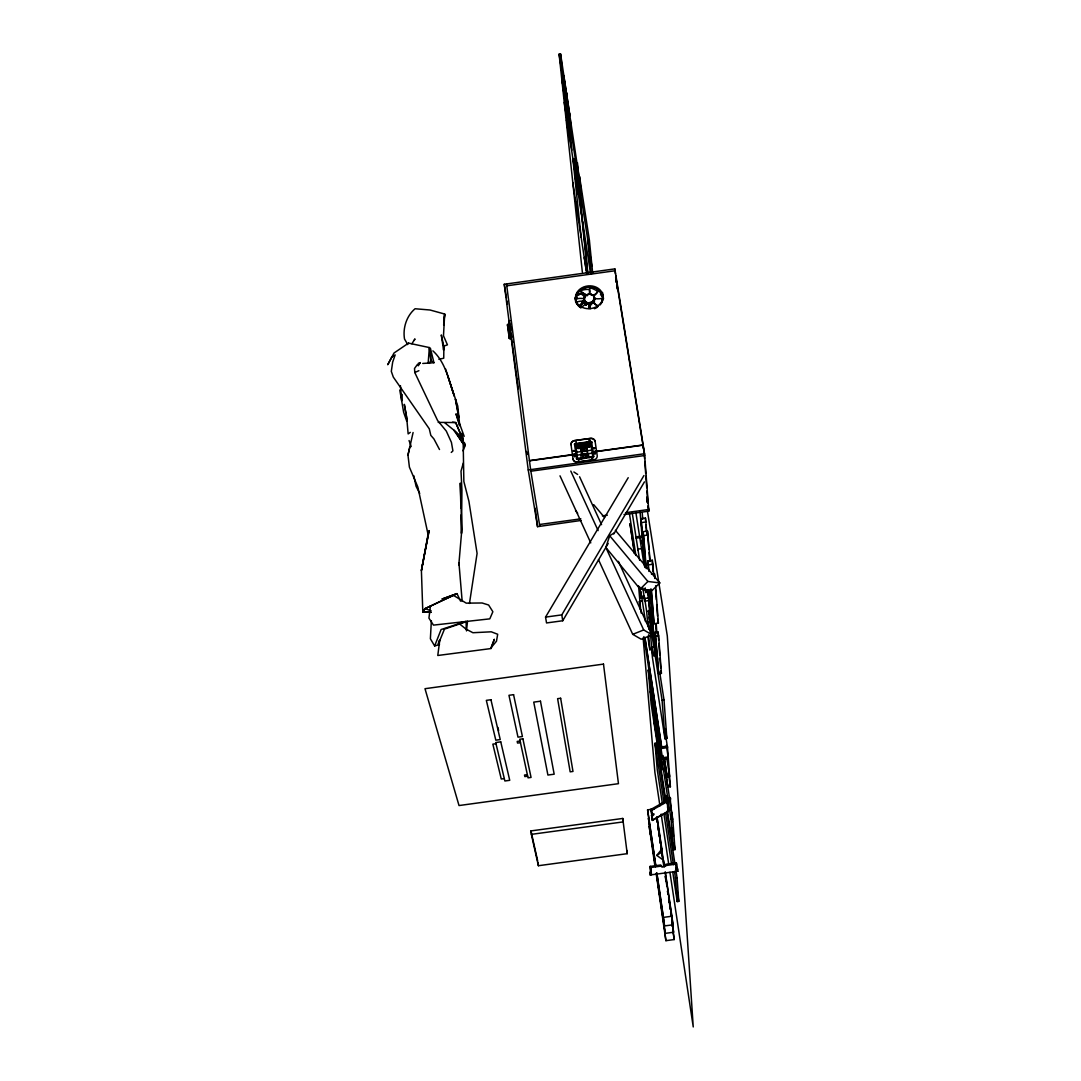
<?xml version="1.0" encoding="UTF-8"?>
<svg xmlns="http://www.w3.org/2000/svg" width="1081" height="1081" viewBox="0 0 1081 1081"><rect width="100%" height="100%" fill="white"/><g stroke="black" fill="none" stroke-linecap="round" stroke-linejoin="round"><path stroke-width="1.5" d="M586.929 444.804L587.253 445.183M579.781 447.169L578.065 447.885L578.349 445.156M579.402 445.264C571.511 447.629 579.362 443.224 579.781 446.034A1.392 1.203 -7 0 0 577.673 446.102A1.392 1.203 -7 0 0 578.24 447.926A1.392 1.203 -7 0 0 580.159 446.926A1.392 1.203 -7 0 1 578.497 448.264A1.392 1.203 -7 0 1 577.646 446.467A1.392 1.203 -7 0 1 579.916 446.304M594.712 453.979L595.266 453.128M595.361 453.817L595.131 452.98M584.524 448.71L585.294 447.845M587.226 455.804L586.834 455.033L586.28 455.709M587.78 444.264C588.267 450.52 591.618 442.224 587.672 445.183M589.159 439.926L589.929 440.589L589.145 439.832M589.942 446.034L589.848 445.007M579.808 447.426L579.375 446.115L578.186 446.142M589.956 302.802L590.212 305.139L588.807 305.193L588.591 302.842L592.469 301.869L594.496 297.788L593.753 303.004L594.645 298.437A13.769 11.378 -5.9 0 0 602.576 298.207A15.945 15.418 -28.2 0 1 602.158 301.964M573.633 450.493L573.511 451.426M584.564 302.585L583.983 298.167L585.172 295.978L585.267 297.816A13.796 11.432 -6.8 0 0 579.713 293.343A14.431 7.945 -10.1 0 0 577.065 296.086L576.781 296.559A14.431 7.945 -10.1 0 0 576.065 298.991A13.85 11.499 -6.6 0 1 583.983 298.748L585.064 296.005L587.334 294.545A5.243 4.338 -6.3 0 1 594.496 299.018C594.158 302.923 587.74 304.504 585.024 301.45C583.564 294.397 583.2 302.788 586.24 304.369L585.132 301.275L585.253 303.585M584.213 300.302L584.294 302.315A5.378 4.459 -6.3 0 0 586.334 305.22M452.534 422.158L455.709 422.576L463.141 439.994L463.857 481.45L468.911 501.273L477.086 553.418L469.465 603.455M578.335 446.453L581.443 448.804C583.713 449.71 582.375 446.129 582.578 447.169M431.36 620.71L430.387 638.776L434.643 645.965L439.508 644.546M651.14 693.448L651.073 692.421L651.384 693.583M510.773 335.813L511.245 338.556M462.182 601.441L458.925 562.688M418.442 363.081L418.252 365.783L420.293 362.594L418.09 364.986M588.523 454.034C569.565 451.088 593.266 461.682 586.037 447.318M509.286 336.934L509.381 338.394M509.448 338.745L509.232 337.569M462.236 437.021L463.141 439.994L453.763 430.049L444.953 422.928M428.157 363.121L429.36 347.555L408.564 343.123L394.025 353.001L387.755 364.729L391.66 357.257L395.146 354.919L392.673 362.108L391.308 371.364L393.295 377.066L429.279 428.806L430.819 435.373L433.913 438.927L439.508 449.52M592.753 456.871L589.091 457.736M574.524 444.183L576.619 459.114L593.78 456.75L591.564 441.697L574.47 444.048L575.957 445.804L577.565 458.898L576.524 458.425L593.51 456.614L592.739 456.655L590.915 444.237L591.564 441.832M509.07 324.205L509.286 324.908M509.137 324.813L509.205 323.922M509.259 325.867L509.273 324.124M402.24 394.524L401.7 400.983L403.632 412.293L406.767 421.225M508.367 325.543L508.57 326.435M578.227 459.803L578.686 460.695L578.903 459.668M458.817 564.863L461.844 529.379L460.29 483.085L460.884 508.246M574.187 455.925L574.633 456.817L574.714 455.763M594.388 301.004L594.645 298.437L594.672 299.342M466.479 630.926L467.533 621.237M443.723 322.395L444.696 314.044L430.022 310.004L415.077 308.747C406.551 315.949 402.686 328.002 404.51 339.029L407.145 343.528M430.441 605.752L428.941 618.143L433.467 625.115L489.801 618.859L492.868 611.724L488.626 605.022L482.112 602.982L466.235 603.144L452.52 594.807M439.845 639.722L437.778 655.491L491.071 648.546L494.355 639.249L491.004 647.749L496.463 641.236L497.692 634.263L491.247 631.804L472.91 632.723L465.979 629.074L459.79 624.102M443.656 325.097L444.696 314.044L443.48 335.772L447.439 344.839L443.872 346.123L443.737 358.189L438.9 359.324M438.927 640.817L438.318 644.114L444.453 629.128L464.492 622.291L461.371 622.075M592.537 457.912L592.253 458.817L591.591 458.114M594.672 448.358L594.307 447.669M580.808 454.871L587.996 453.317L588.942 456.925L581.254 457.979L580.808 454.871L588.496 453.804M460.587 601.185L457.02 593.631L425.076 608.603L422.806 611.846L430.927 612.346L422.806 611.846L421.401 570.565L428.062 534.433L417.82 486.963L409.402 467.127L407.969 455.115L409.848 446.845M407.969 455.115L413.091 432.522M582.497 455.939L583.456 456.196L582.781 456.331M582.2 448.696L581.443 448.804L580.916 445.183L590.199 443.764L591.375 441.616M463.303 463.019L461.019 471.14L461.925 490.166L461.479 533.406L461.046 514.961M588.618 444.777L585.402 448.25L586.213 448.075L585.699 444.521M587.969 445.588L587.983 444.832M588.01 445.858L588.821 444.832L589.875 445.602M590.023 440.264L589.267 440.67M589.848 445.223L589.037 446.25L587.915 445.264M587.213 455.466L586.51 455.75M576.159 441.67L575.997 442.629M573.335 450.858L574.281 451.317L573.646 450.588M577.876 447.25C577.903 443.156 581.537 448.656 577.997 447.345M598.469 559.647L632.723 634.331L641.195 639.222L652.127 634.871L643.695 629.953L605.846 547.445L609.698 535.757L614.467 532.784M411.915 343.744L414.942 338.907L414.253 340.393M576.308 445.588L574.687 443.791M434.643 645.965L441.102 629.534L466.1 621.332L466.262 629.683M463.033 450.872L465.141 445.588L464.262 442.494L465.141 445.588M429.36 363.338L430.819 360.432L430.387 348.19L433.94 362.73L422.752 363.459M594.523 448.574L594.55 447.804M628.21 477.694L545.554 617.102L546.54 622.953L562.715 620.751L561.796 614.886L643.952 475.518M562.715 620.751L608.198 543.446M613.792 533.96L644.438 481.883M596.55 451.263L593.037 451.655L592.212 453.047M590.199 308.747A14.067 11.675 -5.8 0 1 590.172 304.828L593.064 301.626A13.81 11.432 -5.7 0 0 598.077 305.869M578.484 445.25L578.673 446.521M579.767 445.967C576.822 446.156 579.578 448.534 579.2 446.277M588.375 444.994L586.118 447.926M588.01 445.102L589.848 445.331L587.983 445.48M589.848 445.98L587.969 445.804M586.429 455.196L587.132 455.655M579.713 447.385L577.876 447.156M583.983 298.748L584.51 297.978M422.806 611.846L425.076 608.617L457.02 593.645L442.156 598.996L457.02 593.645M417.455 364.432L414.523 368.472L414.78 372.526L437.589 420.495L446.318 431.116L451.426 442.386L452.912 450.885L451.263 452.439M407.469 344.582L408.564 343.123M593.55 456.466L579.781 458.925M664.504 866.84L663.518 860.26L656.789 855.422L661.842 849.004L657.018 816.79M591.523 303.558L593.064 301.626L590.172 304.828M584.456 300.315L584.118 299.221M582.078 302.167L584.253 299.761M579.943 304.991L584.294 300.194M580.308 305.693L584.253 301.329M580.362 306.112L584.308 301.748A5.378 4.459 -6.3 0 0 586.28 304.801M591.658 458.087L592.685 458.358M593.766 447.791L593.739 448.561M640.168 589.118L647.884 581.47L659.815 582.943L652.046 590.564L640.168 589.118L605.846 547.445M587.132 444.277L587.794 444.332M578.349 445.223L591.212 442.899M579.051 445.467L579.213 446.345M578.078 446.831L579.808 447.21M588.199 445.44L589.577 445.25M410.294 432.359L408.145 433.927L406.618 416.726L404.308 404.335L406.956 419.725M565.566 93.169L566.43 92.547L566.836 95.56L565.931 95.682M566.579 93.493L565.714 94.115L566.633 93.993M656.789 855.422L662.099 851.95L661.842 849.004M594.172 447.737L593.645 448.372L594.509 448.493M668.288 811.493L667.315 800.237L668.288 811.493L652.37 820.411L651.735 819.398L651.789 815.115L652.708 819.844L668.247 811.142M582.591 455.682L583.497 456.074M665.545 799.116L665.95 802.278M665.477 798.359L666.95 797.535L666.734 796.102L665.261 796.927L665.666 802.075M665.301 797.494L666.774 796.67L667.004 798.17L665.518 798.927M651.911 816.277A2.554 0.838 -32.4 0 0 654.019 814.115A2.554 0.838 -32.4 0 0 651.735 814.412L650.789 809.466L667.504 800.116M669.071 800.305L670.342 799.589L671.139 810.223L670.801 808.02M651.816 814.547L651.438 810.493L667.626 801.44M666.274 798.697L666.909 797.656M585.834 294.843L581.402 292.843A13.661 11.323 -6.3 0 0 578.875 295.005M651.627 813.304L652.302 814.128M414.82 372.499L418.901 370.688M632.723 634.331L643.695 629.953M581.659 307.436A13.85 11.513 -6.2 0 1 586.199 304.045L589.28 303.031A13.85 11.499 -5.8 0 0 588.929 308.571M586.199 304.045L589.28 303.031L587.253 303.761L586.091 302.058M594.496 299.018A5.243 4.338 -6.3 0 1 586.105 302.153A5.243 4.338 -6.3 0 1 587.334 294.64C590.064 293.343 594.05 294.694 594.645 297.856M583.24 446.737L585.226 447.548M584.497 448.453L585.389 448.183M587.496 295.518L585.564 295.572A13.81 11.445 -6.8 0 0 580.024 291.1A14.337 8.324 9.5 0 1 583.375 289.897L584.132 289.735A14.337 8.324 9.5 0 1 589.05 289.451A13.756 11.378 -6.7 0 1 589.321 294.37M582.348 272.101L559.107 54.145L560.62 54.05L579.457 179.608M565.512 92.966L566.43 92.547M565.539 93.331L566.444 93.209M565.566 93.52L566.485 93.034M568.714 113.856L569.619 113.721L568.728 114.046M568.795 114.397L569.714 114.262L566.89 96.047M568.809 114.64L569.755 114.694L568.836 114.829M568.917 115.613L569.849 115.667L568.944 115.789M578.267 168.001L576.714 168.231L581.497 214.646M577.997 176.852L579.565 176.635L589.375 240.05L592.712 273.466M589.375 240.05L587.794 240.266L591.158 273.682M581.078 520.461L537.541 526.663L528.244 469.965L504.259 284.262L614.832 268.885L644.533 453.723L648.803 511.151L624.034 514.556M506.759 285.816L615.143 270.75M584.389 287.357L587.551 286.911M590.469 287.006L591.28 287.006M518.299 388.728L509.205 320.706L510.097 320.584M516.745 379.053L517.664 378.931M571.025 444.71A4.189 3.608 -7.1 0 1 574.592 440.535L590.456 438.373A4.189 3.608 -6.4 0 1 595.077 441.399L595.104 441.48A4.189 3.608 -6.4 0 0 590.469 438.44L574.606 440.643A4.189 3.608 -7.1 0 0 571.038 444.804L573.025 459.006A4.202 3.635 -7.1 0 0 577.659 462.087L593.604 459.776L577.646 461.979A4.202 3.635 -7.1 0 1 573.038 458.912M575.16 443.696L590.807 441.534M579.132 444.804L588.24 444.088A1.392 1.203 -6.5 0 1 590.267 445.264A1.392 1.203 -6.5 0 1 588.023 446.115A1.392 1.203 -6.5 0 1 588.361 444.034L588.442 444.764M590.699 443.845L580.916 444.791M586.524 444.967L586.064 443.642L587.375 450.926L586.307 445.318M587.321 450.48L581.335 451.588L580.578 446.277M581.281 451.304L580.74 447.412M575.673 452.331L582.308 451.426M585.632 450.966L592.266 450.047M572.403 454.588L575.903 454.02L577.024 455.223M529.447 460.614L575.903 454.101M593.05 451.844L643.127 444.94L643.438 448.858M529.474 460.817L575.943 454.412M593.091 452.047L643.154 445.142M576.105 455.398L586.942 453.561M587.659 453.763L592.712 453.101M581.348 458.803L585.997 458.155M528.244 469.965L644.533 453.723M530.879 471.208L644.668 455.52L616.102 278.655M539.514 524.515L580.862 518.826M602.374 515.867L607.333 515.191M625.534 512.691L648.681 509.502L648.087 505.719M640.992 518.664L645.235 567.471L640.992 518.664L645.438 518.056L647.087 535.257M641.614 522.555L646.06 521.947M645.83 566.444L643.046 531.69L647.505 531.082L650.14 561.444M646.303 568.647L643.654 535.622L648.127 535.014M640.601 536.257L636.006 536.892L636.128 538.149L640.709 537.527M640.979 548.702L637.912 549.121L638.02 550.378M648.438 569.079L647.789 560.863L652.289 560.242L653.654 574.079M648.924 571.417L648.411 564.863L652.924 564.241M651.397 574.011L654.397 573.592L655.045 577.619M648.559 592.118L645.762 592.496L645.614 590.685L648.424 590.294L650.154 612.143M648.37 591.915L646.452 592.037M644.222 597.942L641.357 598.334L641.209 596.536L644.06 596.144L644.654 601.185L649.573 600.523M644.654 601.185L644.438 598.536L649.019 597.901L648.505 594.618M640.533 609.765L639.371 601.482L642.141 601.104M545.554 617.102L561.796 614.886M652.789 619.224L649.965 619.616L648.843 612.359L648.695 610.562L651.519 610.17L651.37 608.279L655.748 657.126L655.302 654.289M647.911 626.467L646.668 611.508L650.262 611.022L649.749 607.698M649.965 619.616L649.83 617.819L652.654 617.44L651.519 610.17M647.816 622.264L650.546 621.899L651.357 627.156L648.627 627.52L647.816 622.264L647.965 623.98M650.451 622.264L648.6 622.521L650.573 621.953M651.019 588.888L654.032 623.778L658.383 623.183L655.64 585.753M647.911 592.402L651.275 626.507M649.303 627.075L651.14 626.696L649.303 627.075L648.586 622.386M648.776 629.237L651.492 628.858M655.194 632.412L658.045 632.02L658.64 635.871L661.41 673.382L658.667 673.76L655.194 632.412L658.667 673.76M655.802 636.263L658.64 635.871M651.775 648.654L651.64 646.965L654.37 646.6L653.735 638.344M654.289 646.965L652.424 647.222L654.41 646.654L655.478 653.694L652.735 654.073L652.87 655.748L655.613 655.37M647.789 636.466L649.83 649.749L652.14 649.424M652.465 619.21L655.275 653.356L653.41 653.613L655.397 653.046M666.031 801.805L651.154 704.109L648.235 670.085L649.897 669.855M664.031 700.123L666.855 738.526L664.991 738.782L662.099 700.393L664.031 700.123L659.707 672.274M495.99 743.701L492.841 744.133L501.26 779.009L504.3 778.59M655.018 722.149L655.748 722.04L654.937 712.325M520.123 741.012L517.191 741.417L517.542 743.066L520.474 742.674M654.856 722.689L655.829 722.567M654.937 722.878L653.708 705.244M662.018 769.334L654.316 723.121L653.329 703.677M662.477 804.223L657.234 769.564L655.005 743.296L656.559 743.079L665.423 801.278M661.369 769.429L659.369 744.795L660.045 744.701M658.424 746.106L659.41 745.971M665.991 737.742L667.518 747.647L661.788 748.43L661.667 746.903L667.409 746.12L670.382 786.765L667.896 787.103L663.707 759.065M527.339 774.658L524.501 775.036L524.839 776.59L527.677 776.212M668.207 756.957L662.518 757.727L662.639 759.227L668.315 758.443L666.409 745.336M666.828 758.349L669.639 776.563L667.126 776.901L667.018 775.455L669.531 775.118M667.788 785.684L670.288 785.347M665.801 802.372L665.477 797.278L667.166 797.048M665.518 797.846L666.734 797.589M670.004 797.359C666.585 798.562 672.193 796.319 670.355 799.926M655.762 866.367L647.587 809.858L654.167 808.966M530.96 830.911L622.751 818.452L623.237 821.898L531.366 834.356L530.96 830.911L537.635 860.787M672.76 819.047L675.003 849.598L673.341 849.815L671.044 819.29L672.76 819.047L663.058 755.524M531.366 834.356L538.392 865.719L627.21 853.679L622.751 818.452M650.965 874.38L650.1 866.422L660.761 864.976L661.018 866.192A2.486 0.865 -8.1 0 0 663.45 866.503A2.486 0.865 -8.1 0 0 665.774 865.557L676.53 864.03L676.355 862.868L665.693 864.314L665.788 865.503A2.486 0.865 -8.1 0 1 663.477 866.665A2.486 0.865 -8.1 0 1 660.937 866.138L650.276 867.584L650.965 874.38L650.194 874.975L677.882 871.232L677.03 870.854L676.355 862.868M649.938 873.272L649.83 872.367L651.127 872.191L650.816 873.407M677.49 868.624L677.598 869.516L676.287 869.705L676.193 868.8L677.49 868.624L677.882 871.232M676.193 868.8L676.868 869.881M677.057 877.772L678.787 901.378L677.219 901.595L675.436 877.988L677.057 877.772L676.044 871.11M656.856 872.718L663.437 917.377L671.896 916.242L672.99 924.796L664.545 925.931L656.991 874.651M656.383 873.272L665.234 933.362L673.598 932.241L671.787 918.864M656.275 874.272L665.91 940.673L674.206 939.551L673.125 931.16M590.253 305.572L589.618 306.004M438.197 422.374L455.709 422.576L462.168 437.846L453.763 430.049L463.168 443.71L457.101 434.224M582.213 448.196L583.132 448.223M593.469 295.735L593.104 295.356A13.756 11.351 -6.3 0 0 598.725 290.546A19.999 19.161 21.9 0 1 603.036 298.532A15.012 12.391 -6 0 1 601.725 298.978M587.605 443.588L588.618 444.845M594.145 296.694L594.266 297.464M576.511 303.139A15.945 9.567 -19.3 0 1 576.254 302.248A14.08 11.702 -6.5 0 1 584.172 301.153L585.524 301.842A13.864 11.526 -6.2 0 0 579.875 306.68M425.076 608.603L431.211 610.914M587.28 294.532L587.388 295.491M584.443 301.437L585.524 301.842L584.172 301.153M587.051 295.194L582.037 292.519M573.876 471.992L577.646 474.464M591.402 295.329L591.402 294.41L589.348 294.167A13.891 11.472 -6.7 0 0 589.388 287.614A14.553 8.135 27.7 0 1 597.671 291.37A13.985 11.54 -6.4 0 1 596.469 293.41M581.443 448.804L578.565 446.723M433.94 362.73L430.819 360.432L429.36 347.555M594.131 300.032L594.482 302.302M591.429 441.67L591.699 442.899M593.712 504.651L604.549 517.488M615.386 530.325L659.815 582.943M609.698 535.757L647.884 581.47M575.524 510.637L577.673 513.245M432.9 350.866C445.953 362.811 448.574 380.363 454.317 396.132L447.953 376.58M593.442 301.031L593.78 303.329M600.468 294.37L602.239 296.87M651.248 809.412L652.181 814.196M650.789 809.466L651.438 810.493M651.357 815.385L651.992 816.412M652.154 818.966L652.708 819.844M651.113 692.516L651.33 693.543M419.712 493.422L416.09 486.355L413.753 475.626M579.592 476.775L601.563 524.677M618.4 561.363L652.127 634.871M570.795 471.059L598.117 530.609M559.999 475.829L590.767 542.892M409.05 440.548L411.199 446.561M464.168 436.332L455.979 413.82L459.466 425.603M591.28 302.464L591.564 304.801M445.534 368.918L457.763 406.064L459.709 425.468M577.781 446.669L577.903 447.426A1.392 1.203 -7 0 0 580.024 446.966M461.641 433.278L462.952 437.9M562.701 80.751L562.647 81.386M497.895 727.472L498.638 730.675M511.002 338.177L511.029 337.772M507.543 324.665L507.813 327.516M509.786 328.854L510.678 335.191M508.448 325.746L508.651 326.908M511.137 338.056L511.272 338.961M652.978 706.393L652.721 704.934M512.705 341.853L512.88 342.447M399.754 390.025L401.7 400.983L400.429 385.633M652.748 705.231L652.91 706.123M663.072 861.543L663.639 864.854M509.57 327.192L509.813 329.016M507.516 324.435L507.678 325.503M652.546 703.893L652.856 706.069M530.582 469.438L539.811 526.352M526.596 451.493L527.096 454.588M588.361 444.142L588.429 444.615A1.392 1.203 -6.5 0 0 588.091 446.642A1.392 1.203 -6.5 0 0 590.321 445.804A1.392 1.203 -6.5 0 0 588.429 444.575L588.388 444.277A1.392 1.203 -6.5 0 1 590.294 445.534A1.392 1.203 -6.5 0 1 588.05 446.372A1.392 1.203 -6.5 0 1 588.388 444.305M509.205 320.706L510.786 330.624M511.313 333.934L511.854 337.245M646.857 497.017L647.695 502.368M646.87 498.382L647.397 501.706M646.951 499.49L647.478 502.814M648.127 506.881L648.803 511.151M647.451 511.151L667.301 635.898L693.245 1026.95L669.936 872.299M563.579 89.061L562.174 80.535L564.268 96.101L563.485 89.061M504.259 284.262L506.381 297.586M506.921 300.923L507.448 304.261M657.761 619.264L658.383 623.183M643.046 531.69L643.654 535.622M647.789 560.863L648.411 564.863M509.043 336.34L509.259 337.785M602.509 292.397L603.509 298.856M641.182 540.581L641.655 543.635L641.155 540.392M661.018 670.882L661.41 673.382M651.816 613.981L652.343 617.386M635.817 512.151L644.019 564.768M648.708 601.036L649.222 604.374M653.073 629.683L653.586 632.966M657.153 655.897L657.667 659.18M649.667 612.751L650.167 616.008M645.195 587.996L645.614 590.685M648.695 610.562L649.83 617.819M645.141 588.469L645.762 592.496M651.221 628.02L651.64 630.642L650.694 618.805M655.1 653.086L651.951 619.17M649.897 621.751L649.14 616.846L649.532 621.71M650.924 628.304L653.708 646.33M654.978 654.518L662.099 700.393M632.182 512.556L639.641 560.323M665.301 728.553L666.855 738.526M652.411 647.1L653.41 653.613M644.357 596.536L646.668 611.508M651.667 695.529L651.87 696.799M651.694 695.772L652.073 698.272M651.816 699.664L650.411 691.34L652.843 708.487L651.708 698.407M652.356 702.704L652.64 704.798M509.529 326.84L509.151 323.665M508.502 326.651L508.084 324.219L508.489 326.665M507.651 325.286L507.881 326.732M566.471 93.398L563.687 75.332L564.404 82.197M642.79 587.848L644.438 598.536M651.64 646.965L652.87 655.748M664.991 738.782L652.411 657.37L650.059 628.183M559.107 54.145L591.848 266.304M629.331 512.948L635.885 555.431M574.633 160.069L574.484 159.096L576.187 175.041L576.038 174.082M575.024 162.636L574.876 161.65L576.578 177.595L576.43 176.622M640.871 591.618L645.479 621.507M634.574 553.445L629.98 523.609L634.479 553.634M639.925 588.24L641.209 596.536M668.49 773.699L670.382 786.765M639.574 586.74L641.357 598.334M564.255 102.371L581.767 216.47L587.632 273.25M582.578 221.294L590.483 273.182M664.464 758.889L667.018 775.455M664.329 758.7L667.126 776.901M639.371 601.482L641.155 613.049M661.667 746.903L644.952 637.844L661.788 748.43M643.871 636.587L662.639 759.227M649.83 872.367L650.194 874.975M653.005 698.407L653.505 701.677M654.019 704.961L654.64 709.014M655.127 712.149L655.599 715.284M656.262 719.703L656.775 722.973M657.275 726.256L657.843 729.905M658.275 732.81L658.815 736.256M659.532 740.998L660.032 744.269M654.046 705.488L654.573 708.947M655.072 712.203L655.572 715.446M656.059 718.608L656.816 723.581M657.316 726.824L657.816 730.107M658.302 733.323L658.815 736.661M659.545 741.458L660.072 744.877M648.235 670.085L671.044 819.29M659.369 744.795L652.167 697.664L654.316 723.121M660.302 751.836L660.802 755.173M655.032 718.77L655.532 722.081M658.315 740.269L658.815 743.566M673.963 842.775L675.003 849.598M572.795 182.513L586.672 273.452M654.951 721.338L660.829 759.929M661.572 764.767L662.058 767.983L661.91 764.645M654.748 721.959L662.058 769.631M666.058 797.683L666.396 802.116M667.558 806.818L667.828 808.804L666.734 796.102M675.882 863.111L676.557 871.272M667.545 811.736L673.341 849.815M666.936 811.25L675.03 864.462M655.005 743.296L664.085 803.156M665.599 813.128L673.422 864.678M674.436 871.34L675.436 877.988M677.287 891.474L678.787 901.378M663.977 814.128L671.463 863.638M672.72 871.881L677.219 901.595M659.923 805.777L654.91 772.51L643.127 637.979M661.167 814.088L668.693 863.976M665.247 871.786L671.896 916.242M656.91 817.277L663.775 863.165M665.274 873.164L672.99 924.796M656.816 818.655L657.302 821.992M657.802 825.316L659.545 836.991M660.045 840.329L660.545 843.653M661.045 846.991L662.545 856.99M665.437 876.34L666.896 886.15M667.626 891.055L668.112 894.325M668.612 897.595L670.315 909.053M670.801 912.323L671.301 915.593M657.897 827.073L658.383 830.357M658.87 833.64L659.356 836.924M659.856 840.194L660.342 843.477M661.072 848.409L661.572 851.679M662.058 854.963L662.545 858.246M665.247 876.326L665.991 881.258M667.463 891.136L667.95 894.419M668.693 899.351L669.18 902.635M669.666 905.932L670.166 909.216M670.652 912.499L671.139 915.796M671.882 920.728L673.598 932.241M671.896 922.877L672.382 926.187M671.72 922.971L672.22 926.282M672.963 931.254L674.206 939.551M575.065 297.707L575.768 302.464M595.104 441.386L597.212 455.669A4.202 3.635 -6.4 0 1 593.618 459.884M582.362 454.871L581.375 447.966M510.583 334.475L511.299 338.894L511.191 337.894M510.691 336.272L509.908 330.84M509.502 334.097L509.719 335.637M507.854 326.57L508.111 328.3M508.813 334.772L509.056 336.502M647.587 809.858L655.87 866.097M655.532 866.489L648.397 818.101L655.397 866.597M656.505 873.164L665.234 933.362M654.924 866.057L649.195 826.195L650.276 834.559M652.059 697.921L652.275 699.637M650.1 866.422L650.276 867.584M587.375 450.926L586.334 443.602L586.456 444.683M582.281 454.263L582.375 454.979M580.659 446.98L581.105 450.101M580.389 447.115L581.065 451.79M509.529 332.529L509.624 334.083M509.286 332.624L510.083 338.664L510.029 337.907M508.097 328.192L508.894 333.894M508.556 332.975L508.827 334.88M586.497 446.615L587.091 450.791M580.456 447.453L581.01 451.345M626.737 850.328L627.21 853.679M509.178 332.894L508.435 327.435M508.556 333.029L507.475 324.813M563.593 88.912L563.782 90.561M564.755 87.453L564.931 88.71M510.516 326.759L510.813 328.935M509.583 331.732L509.786 333.205M509.34 331.786L509.57 333.421M651.492 696.799L651.775 698.677M656.383 720L656.653 722.257M510.489 326.016L510.718 327.786M509.556 333.313L509.773 334.907M509.502 333.732L509.719 335.421M508.881 333.813L509.124 335.651M563.269 86.439L563.417 87.656M663.437 917.377L664.545 925.931M664.815 932.281L665.91 940.673M506.516 283.938L530.609 469.64M535.149 508.246L537.541 526.663M526.677 452.547L526.879 454.142M652.762 702.907L652.951 704.42M651.6 697.353L651.127 693.961M656.748 818.398L657.289 822.614M509.597 327.327L509.381 325.732M509.232 325.678L509.435 327.3M651.127 872.191L651.235 873.097M508.259 326.003L508.678 328.111M509.097 335.502L509.435 338.218M652.802 703.582L653.113 705.758M581.254 457.979L588.942 456.925M537.987 862.354L538.392 865.719M581.848 451.263L586.537 450.777M586.091 443.832L586.186 444.629M652.938 704.663L653.235 706.852M651.005 692.867L651.316 695.042M560.62 54.05L562.025 67.319M577.659 214.43L575.957 201.944L576.403 206.228M562.674 83.318L562.769 84.237M586.159 270.142L584.429 257.481L584.875 261.683M569.728 114.518L569.849 115.667M570.228 119.248L570.741 124.234M572.849 158.434L581.132 237.212M563.728 75.697L564.431 82.372M564.782 85.71L565.133 89.047M564.755 85.534L565.214 89.831M577.443 162.677L579.146 179.297M577.646 174.311L587.821 272.939M651.478 874.678L650.613 866.53L651.303 873.34M579.565 176.635L580.565 186.513M581.078 191.459L581.402 194.742M653.032 705.569L653.154 706.623M650.924 692.029L651.208 694.137M651.789 815.115L652.37 820.411M638.56 585.848L640.465 607.711M615.873 275.939L616.427 282.249M616.697 285.533L616.981 288.83M614.832 268.885L615.413 274.02M615.67 277.02L616.116 282.222M648.6 634.79L649.83 649.749M656.978 748.011L657.248 751.295M653.154 702.893L653.492 706.866M653.951 712.46L654.748 722.013L655.721 721.824L659.64 747.484L658.653 747.62M640.033 511.245L644.506 566.268M642.222 512.637L642.749 519.312M648.235 592.118L650.992 626.548M660.761 752.16L661.059 755.592M661.802 765.105L662.099 768.672M660.572 751.268L661.004 756.43M661.626 764.416L662.031 769.713M651.397 589.631L654.032 623.778M645.438 518.056L645.695 521.38M645.952 524.717L646.479 531.393M666.68 797.278L667.139 803.183M650.33 589.442L651.992 610.751L650.1 590.442M652.181 618.562L653.519 635.317M655.667 624.575L656.181 631.263M647.505 531.082L648.897 549.297M649.154 552.607L649.789 560.89M671.693 812.061L672.409 821.749M672.882 828.222L673.49 836.302M658.045 632.02L658.64 640.195M658.883 643.465L659.734 654.91M659.978 658.18L660.707 667.99M644.046 451.642L644.546 458.479M644.776 461.465L645.668 473.532M645.884 476.221L646.735 487.693M646.979 490.977L647.843 502.449M652.289 560.242L653.154 571.754M647.195 499.179L647.451 502.611M656.167 623.453L656.924 633.439M676.53 864.03L677.03 870.854M676.179 867.205L676.382 869.935M654.397 573.592L654.762 578.497M655.599 589.915L656.329 599.698M656.68 604.59L657.518 616.008M598.239 306.207A14.026 11.607 -5.7 0 1 594.158 303.437M579.402 306.409A15.945 9.567 -19.3 0 1 578.943 306.112M578.146 305.477A15.945 9.567 -19.3 0 1 577.795 305.126M577.173 304.383A15.945 9.567 -19.3 0 1 576.7 303.558M596.09 293.883A13.985 11.54 -6.4 0 1 595.685 294.356M595.266 294.802A13.985 11.54 -6.4 0 1 594.347 295.64M580.889 307.599A13.688 11.337 -6.3 0 1 578.511 291.762A13.688 11.337 -6.3 0 1 597.658 289.1A13.688 11.337 -6.3 0 1 600.104 304.937M597.563 307.112A13.688 11.337 -6.3 0 1 594.455 308.693M576.132 300.491A13.661 11.323 -6.3 0 1 577.078 297.613M577.889 447.507A1.392 1.203 -7 0 1 577.903 445.602A1.392 1.203 -7 0 1 580.038 446.034M580.875 307.842A13.756 11.391 -6.3 0 1 584.132 288.154A13.756 11.391 -6.3 0 1 602.928 299.599M443.791 346.231L443.602 350.19L441.291 334.948L443.791 346.231M422.522 564.566L421.401 570.565L429.116 530.595L422.522 564.566M566.579 119.883L568.903 137.436L566.579 119.883M603.495 664.099L424.995 688.705L459.02 805.548L618.454 783.684L603.495 664.099M652.586 618.886L650.667 619.143L652.586 618.886M513.57 694.678L508.962 695.299L517.988 737.147L522.42 736.539L513.57 694.678M490.936 699.731L486.342 700.353L495.801 740.174L500.233 739.566L490.936 699.731M560.647 698.258L557.607 698.664L570.16 771.834L572.984 771.442L560.647 698.258M540.473 701.204L533.744 702.123L547.905 775.05L554.175 774.199L540.473 701.204M500.76 741.85L495.72 742.539L504.881 780.982L509.732 780.32L500.76 741.85M522.907 738.836L519.745 739.255L528.028 777.834L531.055 777.428L522.907 738.836M656.045 723.932L655.086 724.189L656.045 723.932M575.241 176.244L577.646 193.999L575.241 176.244M457.858 411.307L455.412 399.051L458.736 417.59L457.858 411.307M568.079 114.208L562.512 78.116L566.376 114.478L571.863 150.164L568.079 114.208M582.875 446.912L582.875 446.845A1.676 1.459 -6.7 0 1 585.443 447.98A1.676 1.459 -6.7 0 1 583.064 449.493A1.676 1.459 -6.7 0 1 582.821 446.966M583.024 449.128A1.676 1.459 -6.7 0 0 585.402 447.629A1.676 1.459 -6.7 0 0 582.781 446.615A1.676 1.459 -6.7 0 0 583.024 449.128M588.118 446.912A1.392 1.203 -6.5 0 0 590.348 446.075A1.392 1.203 -6.5 0 0 588.456 444.845A1.392 1.203 -6.5 0 0 588.118 446.912M577.984 448.318A1.392 1.203 -7 0 0 580.227 447.466A1.392 1.203 -7 0 0 578.321 446.237A1.392 1.203 -7 0 0 577.984 448.318M580.794 306.599A13.769 11.405 -6.3 0 0 602.806 298.315A13.769 11.405 -6.3 0 0 583.956 286.884A13.769 11.405 -6.3 0 0 580.794 306.599"/></g></svg>
